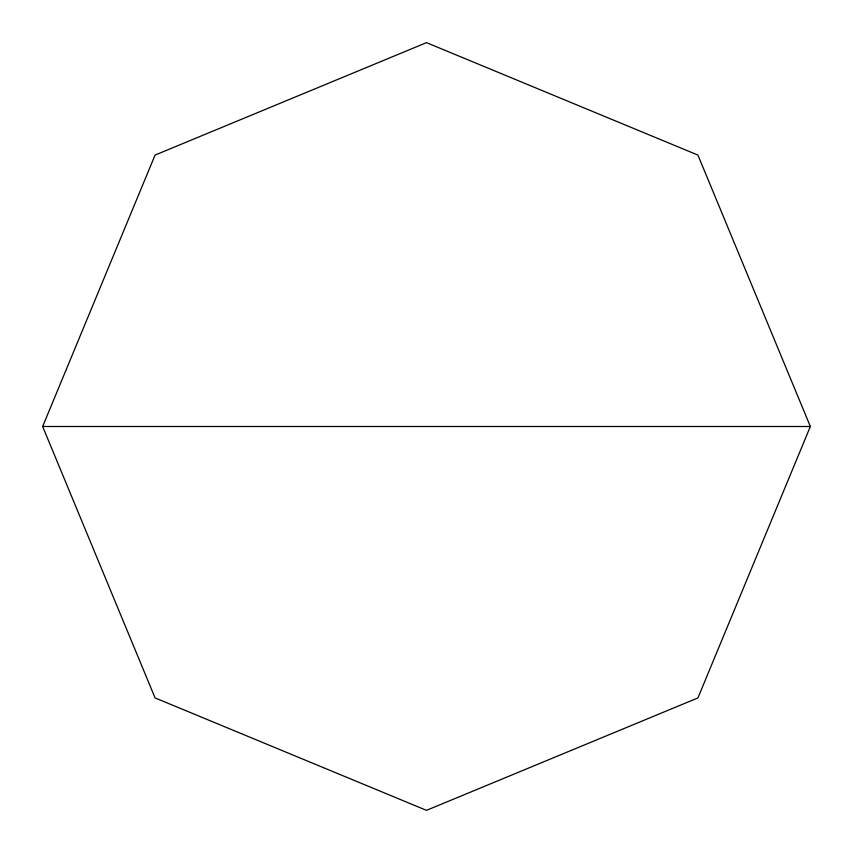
<?xml version="1.0" encoding="UTF-8"?>
<svg xmlns="http://www.w3.org/2000/svg" width="853" height="853" viewBox="0 0 853 853"><rect width="100%" height="100%" fill="white"/><g stroke="black" fill="none" stroke-linecap="round" stroke-linejoin="round"><path stroke-width="1.28" d="M42.65 426.5L155.075 155.075L426.5 42.65L697.925 155.075L810.35 426.5L697.925 697.925L426.5 810.35L155.075 697.925L42.65 426.5L810.35 426.5"/></g></svg>
